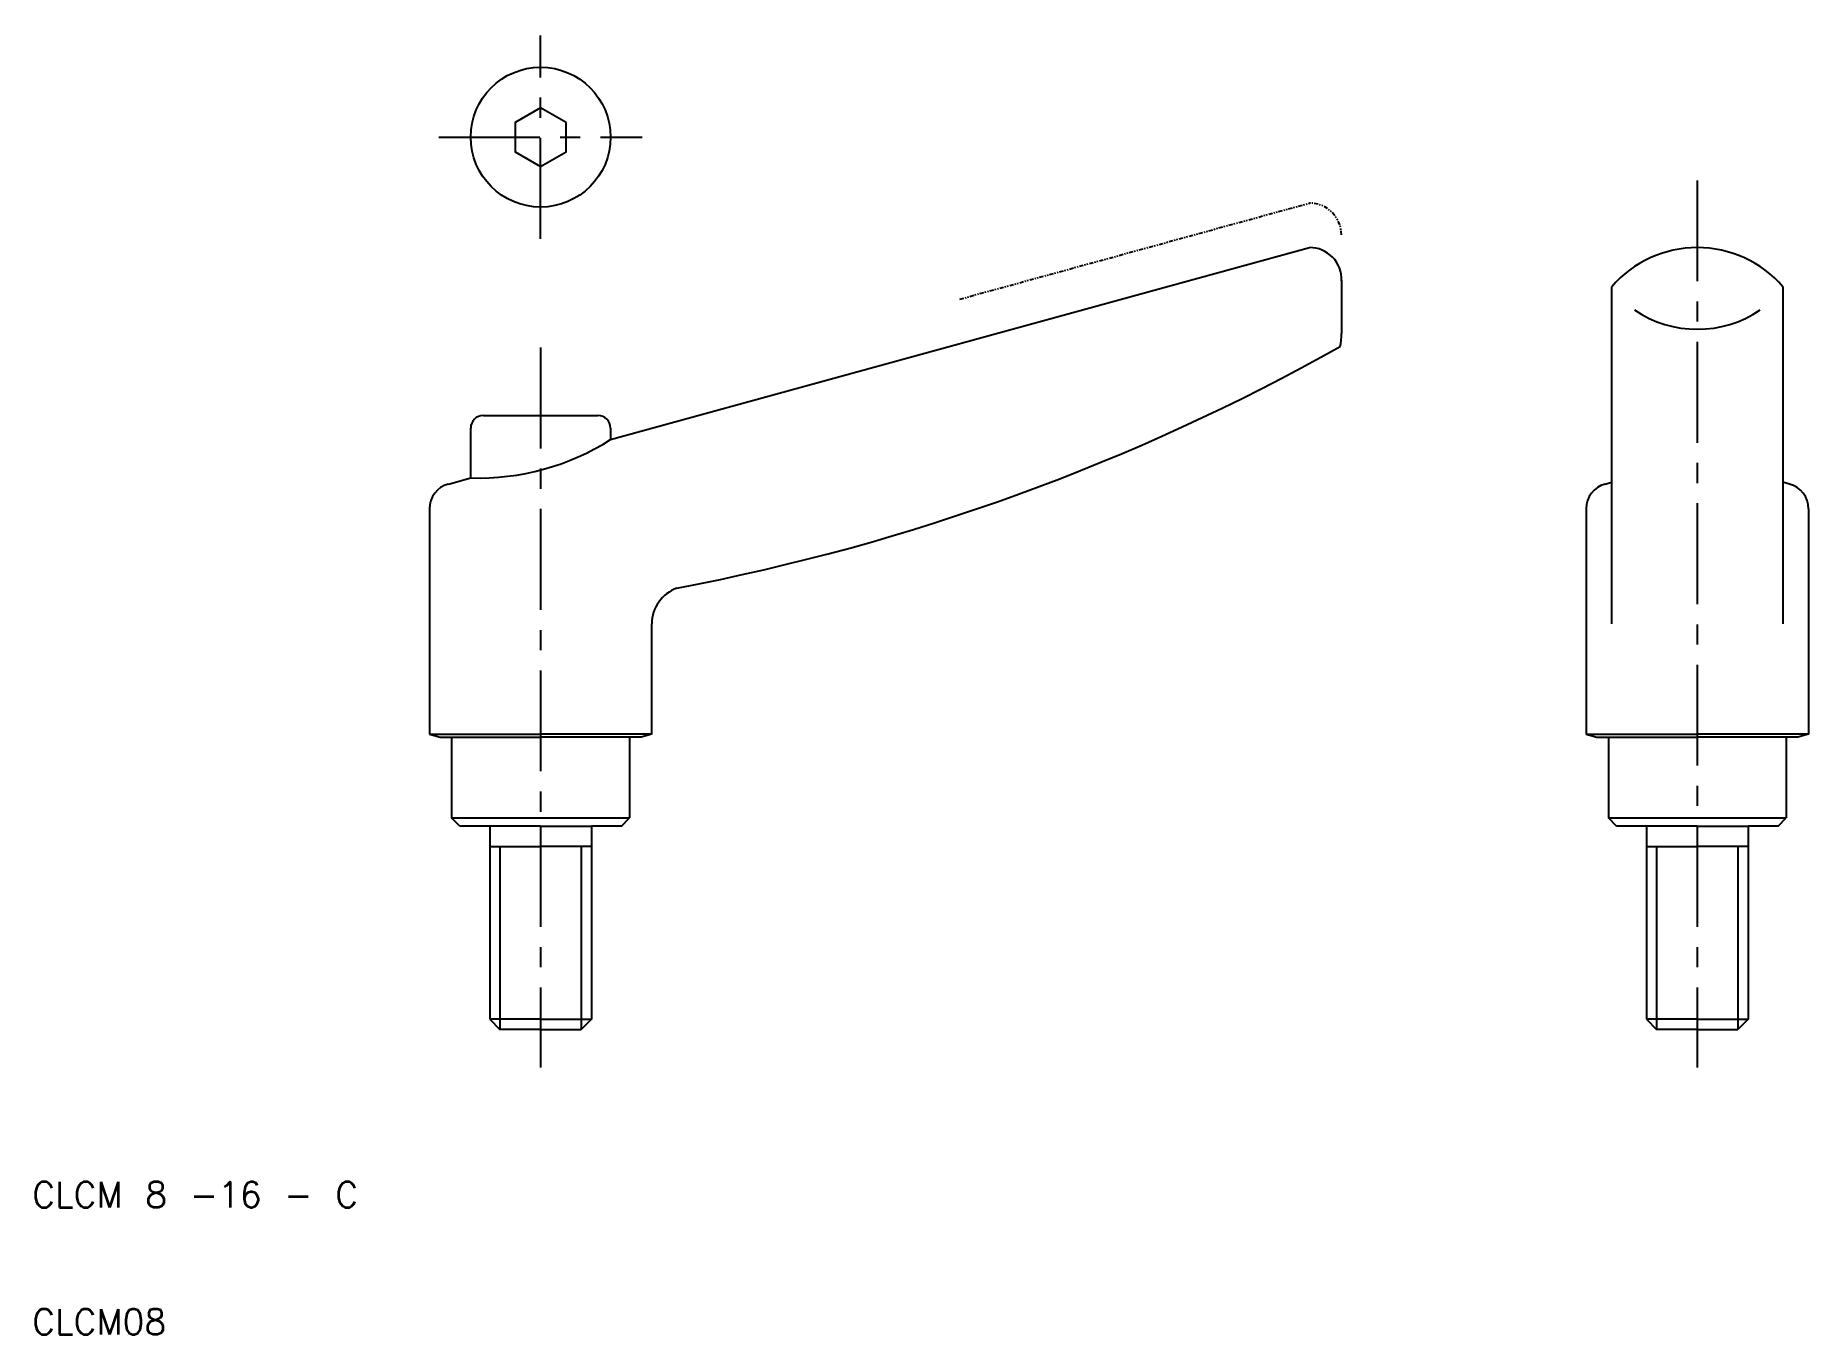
# Model space of a CAD drawing. Extents: x 10 to 150, y 10 to 112.
import ezdxf

# ---------------------------------------------------------------- set-up
doc = ezdxf.new("R2010")
doc.units = 0
doc.header["$LTSCALE"] = 0.25
doc.linetypes.add('CENTER', pattern=[50.8, 31.75, -6.35, 6.35, -6.35])
doc.linetypes.add('PHANTOM', pattern=[2.5, 1.25, -0.25, 0.25, -0.25, 0.25, -0.25])
doc.layers.get('0').update_dxf_attribs({"linetype": 'CONTINUOUS'})
doc.layers.add('CENTER', color=1, linetype='CENTER')
doc.styles.get("Standard").update_dxf_attribs({"font": 'txt.shx', "bigfont": 'extfont.shx'})

msp = doc.modelspace()

# ---------------------------------------------------------------- linework, layer by layer
at = {"color": 3, "linetype": 'PHANTOM'}
for p in [(82.99, 91.45), (110.5, 99)]:
    msp.add_line(p, (110.49, 99), dxfattribs=at)
at = {"color": 7, "linetype": 'CONTINUOUS'}
for p, q in [((55.5, 80.4), (110.49, 95.5)), ((113, 92.9), (113, 88.75)), ((134.26, 92.42), (134.26, 77.04)), ((147.74, 92.42), (147.74, 77.04)), ((44.5, 77.38), (44.5, 81.3)), ((45.5, 82.3), (54.5, 82.3)), ((55.5, 81.3), (55.5, 80.4)), ((42.74, 76.89), (44.5, 77.38)), ((133.74, 76.89), (134.26, 77.04)), ((134.26, 77.04), (134.26, 65.9)), ((147.74, 77.04), (147.74, 65.9)), ((148.26, 76.89), (147.74, 77.04)), ((41.25, 74.96), (41.25, 57.22)), ((132.25, 74.96), (132.25, 57.22)), ((149.75, 74.96), (149.75, 57.22)), ((58.75, 57.22), (58.75, 65.9)), ((41.25, 57.22), (50, 57.22)), ((41.25, 57.22), (42.09, 57)), ((58.75, 57.22), (50, 57.22)), ((58.75, 57.22), (57.91, 57)), ((132.25, 57.22), (141, 57.22)), ((132.25, 57.22), (133.09, 57)), ((149.75, 57.22), (141, 57.22)), ((149.75, 57.22), (148.91, 57)), ((42.09, 57), (43, 57)), ((43, 57), (43, 50.65)), ((43, 57), (50, 57)), ((57, 57), (50, 57)), ((57, 57), (57, 50.65)), ((57.91, 57), (57, 57)), ((133.09, 57), (134, 57)), ((134, 57), (134, 50.65)), ((134, 57), (141, 57)), ((148, 57), (141, 57)), ((148, 57), (148, 50.65)), ((148.91, 57), (148, 57)), ((43, 50.65), (57, 50.65)), ((43.65, 50), (43, 50.65)), ((56.35, 50), (57, 50.65)), ((134, 50.65), (148, 50.65)), ((134.65, 50), (134, 50.65)), ((147.35, 50), (148, 50.65)), ((46, 50), (43.65, 50)), ((46, 50), (46, 34.8)), ((50, 50), (46, 50)), ((50, 50), (54, 50)), ((54, 50), (54, 34.8)), ((56.35, 50), (54, 50)), ((137, 50), (134.65, 50)), ((137, 50), (137, 34.8)), ((141, 50), (137, 50)), ((141, 50), (145, 50)), ((145, 50), (145, 34.8)), ((147.35, 50), (145, 50)), ((46, 48.4), (50, 48.4)), ((54, 48.4), (50, 48.4)), ((137, 48.4), (141, 48.4)), ((145, 48.4), (141, 48.4)), ((50, 34.8), (46, 34.8)), ((46, 34.8), (46.8, 34)), ((50, 34), (46.8, 34)), ((50, 34.8), (54, 34.8)), ((50, 34), (53.2, 34)), ((54, 34.8), (53.2, 34)), ((141, 34.8), (137, 34.8)), ((137, 34.8), (137.8, 34)), ((141, 34), (137.8, 34)), ((141, 34.8), (145, 34.8)), ((141, 34), (144.2, 34)), ((145, 34.8), (144.2, 34))]:
    msp.add_line(p, q, dxfattribs=at)
at = {"color": 3, "linetype": 'CONTINUOUS'}
for p, q in [((46.8, 48.4), (46.8, 34)), ((53.2, 48.4), (53.2, 34)), ((137.8, 48.4), (137.8, 34)), ((144.2, 48.4), (144.2, 34))]:
    msp.add_line(p, q, dxfattribs=at)
at = {"color": 7, "linetype": 'CONTINUOUS'}
msp.add_lwpolyline([(52, 105.34), (50, 106.5), (48, 105.34), (48, 103.03), (50, 101.88), (52, 103.03)], close=True, dxfattribs=at)
msp.add_circle((50, 104.19), 5.5, dxfattribs=at)
at = {"color": 3, "linetype": 'PHANTOM'}
msp.add_arc((110.5, 96.5), 2.5, 0, 90, dxfattribs=at)
at = {"color": 7, "linetype": 'CONTINUOUS'}
for centre, radius, start, end in [((110.52, 93.02), 2.48, 357.3302, 90.7304), ((141, 86.59), 8.91, 40.8821, 139.1179), ((141, 97.88), 8.8, 235.8143, 304.1857), ((107, 88.75), 6, 350, 0), ((28.72, 237.83), 172.11, 280.7157, 299.2843), ((45.5, 81.3), 1, 90, 180), ((54.5, 81.3), 1, 0, 90), ((45.07, 96.86), 19.49, 268.3369, 302.3758), ((43.25, 74.96), 2, 104.832, 180), ((134.25, 74.96), 2, 104.832, 180), ((147.75, 74.96), 2, 0, 75.168), ((61.75, 65.9), 3, 110, 180)]:
    msp.add_arc(centre, radius, start, end, dxfattribs=at)
msp.add_point((113, 92.9), dxfattribs=at)
at = {"layer": 'CENTER', "color": 1, "linetype": 'CENTER'}
for p, q in [((50, 96.19), (50, 112.19)), ((42, 104.19), (58, 104.19)), ((141, 100.79), (141, 50)), ((50, 87.64), (50, 50)), ((50, 50), (50, 31)), ((141, 50), (141, 31))]:
    msp.add_line(p, q, dxfattribs=at)

# ---------------------------------------------------------------- texts
at = {"color": 7, "linetype": 'CONTINUOUS'}
for s, p in [('CLCM 8 -16 - C', (10, 20)), ('CLCM08', (10, 10))]:
    msp.add_text(s, height=2, dxfattribs=at).set_placement(p)

doc.saveas('drawing.dxf')
